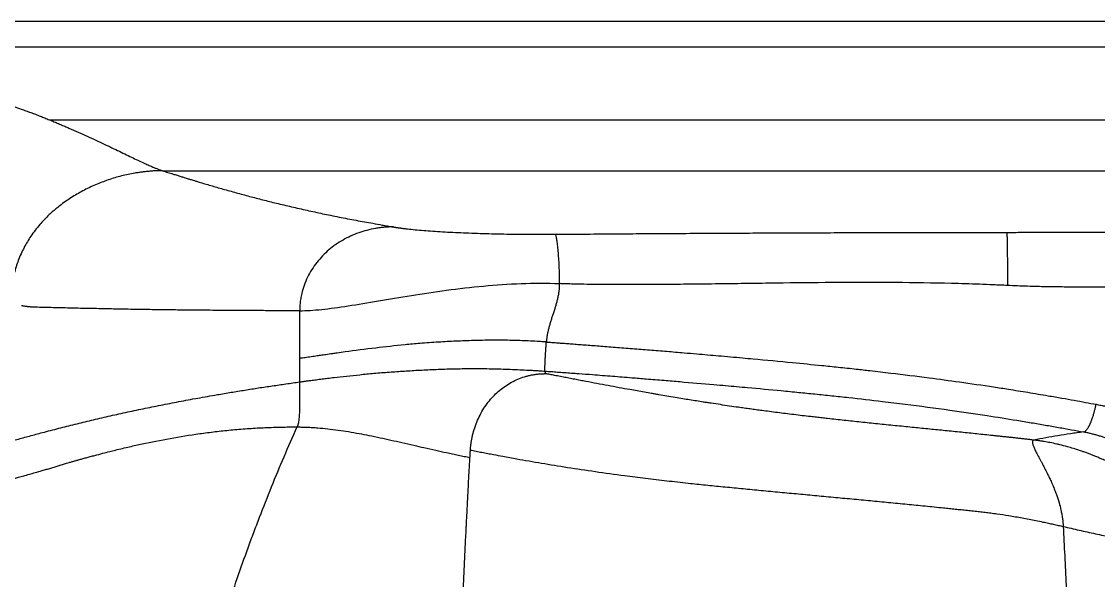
# Model space of a CAD drawing. Extents: x 525 to 609, y 649 to 778.
# Drawn here: x 538.78 to 557.18, y 725 to 734.54 of the extents above; entities that cross this region are included whole.
import ezdxf

# ---------------------------------------------------------------- set-up
doc = ezdxf.new("R2010")
doc.units = 0
doc.header["$MEASUREMENT"] = 0
doc.layers.add('1', color=4, linetype='Continuous')

# ---------------------------------------------------------------- blocks, each defined once
blk = doc.blocks.new('JETSETTER')
at = {"layer": '1', "color": 3, "linetype": 'Continuous', "lineweight": 25}
for p, q in [((42.059, 65.413), (5.071, 65.413)), ((5.071, 64.983), (42.059, 64.983)), ((14.128, 63.736), (36.801, 63.736)), ((16.062, 62.867), (37.672, 62.867))]:
    blk.add_line(p, q, dxfattribs=at)
for points, knots in [([(9.785, 64.546), (9.803, 64.546), (9.839, 64.546), (9.892, 64.545), (9.945, 64.544), (9.998, 64.543), (10.051, 64.542), (10.104, 64.54), (10.157, 64.539), (10.211, 64.537), (10.264, 64.535), (10.317, 64.532), (10.449, 64.526), (10.66, 64.513), (10.948, 64.489), (11.234, 64.459), (11.517, 64.422), (11.798, 64.38), (12.075, 64.332), (12.348, 64.277), (12.618, 64.217), (12.883, 64.151), (13.143, 64.08), (13.398, 64.002), (13.592, 63.938), (13.728, 63.89), (13.81, 63.86), (13.891, 63.83), (13.97, 63.799), (14.05, 63.768), (14.102, 63.747), (14.128, 63.736)], [0, 0, 0, 0, 0.011296, 0.022591, 0.033885, 0.045179, 0.056475, 0.067771, 0.07907, 0.090372, 0.101677, 0.112987, 0.124301, 0.186266, 0.248308, 0.310255, 0.37229, 0.434342, 0.496488, 0.558761, 0.62113, 0.683735, 0.746441, 0.809491, 0.872648, 0.893848, 0.915052, 0.936266, 0.957492, 0.978736, 1, 1, 1, 1]), ([(14.128, 63.736), (14.141, 63.731), (14.167, 63.72), (14.205, 63.704), (14.243, 63.688), (14.281, 63.672), (14.318, 63.657), (14.354, 63.641), (14.39, 63.626), (14.426, 63.611), (14.503, 63.577), (14.62, 63.526), (14.825, 63.433), (15.066, 63.321), (15.329, 63.196), (15.562, 63.083), (15.724, 63.007), (15.831, 62.958), (15.885, 62.935), (15.923, 62.919), (15.949, 62.908), (15.973, 62.898), (15.997, 62.889), (16.02, 62.881), (16.041, 62.874), (16.055, 62.869), (16.062, 62.867)], [0, 0, 0, 0, 0.014384, 0.028643, 0.042779, 0.056791, 0.07068, 0.084447, 0.098093, 0.111619, 0.125025, 0.187638, 0.250039, 0.376077, 0.50001, 0.625474, 0.74996, 0.79998, 0.849972, 0.871389, 0.892803, 0.91422, 0.935644, 0.957079, 0.97853, 1, 1, 1, 1]), ([(16.062, 62.867), (16.051, 62.867), (16.031, 62.867), (15.999, 62.866), (15.968, 62.865), (15.937, 62.864), (15.906, 62.863), (15.874, 62.861), (15.843, 62.858), (15.811, 62.855), (15.78, 62.852), (15.748, 62.849), (15.716, 62.845), (15.684, 62.841), (15.653, 62.836), (15.621, 62.832), (15.562, 62.822), (15.475, 62.805), (15.36, 62.779), (15.245, 62.747), (15.096, 62.699), (14.911, 62.628), (14.735, 62.544), (14.596, 62.467), (14.497, 62.406), (14.399, 62.34), (14.313, 62.277), (14.238, 62.217), (14.179, 62.167), (14.113, 62.106), (14.04, 62.034), (13.932, 61.914), (13.813, 61.759), (13.69, 61.554), (13.594, 61.343), (13.535, 61.154), (13.502, 61.004), (13.487, 60.91), (13.48, 60.84), (13.475, 60.792), (13.473, 60.745), (13.471, 60.698), (13.471, 60.666), (13.47, 60.651)], [0, 0, 0, 0, 0.008131, 0.016288, 0.024469, 0.032675, 0.040907, 0.049163, 0.057445, 0.065751, 0.074083, 0.082441, 0.090823, 0.099231, 0.107664, 0.116123, 0.124608, 0.155023, 0.18599, 0.217513, 0.249591, 0.310452, 0.374942, 0.405535, 0.437651, 0.467857, 0.500281, 0.523483, 0.544378, 0.562982, 0.595621, 0.625841, 0.692319, 0.751321, 0.816346, 0.875758, 0.907289, 0.93774, 0.950418, 0.962979, 0.975426, 0.987765, 1, 1, 1, 1]), ([(16.062, 62.867), (16.092, 62.857), (16.152, 62.839), (16.234, 62.813), (16.308, 62.79), (16.371, 62.77), (16.433, 62.751), (16.492, 62.733), (16.543, 62.717), (16.588, 62.704), (16.633, 62.69), (16.699, 62.67), (16.783, 62.645), (16.884, 62.615), (16.986, 62.585), (17.13, 62.544), (17.315, 62.493), (17.541, 62.431), (17.77, 62.371), (18.009, 62.312), (18.262, 62.252), (18.524, 62.193), (18.749, 62.144), (18.933, 62.106), (19.122, 62.068), (19.314, 62.031), (19.509, 61.995), (19.658, 61.969), (19.79, 61.945), (19.906, 61.925), (19.968, 61.914), (20.001, 61.908)], [0, 0, 0, 0, 0.0293, 0.057484, 0.078773, 0.098785, 0.117458, 0.13746, 0.153979, 0.165641, 0.179171, 0.196122, 0.226483, 0.256179, 0.286851, 0.318121, 0.382508, 0.446527, 0.507368, 0.568016, 0.63146, 0.694905, 0.755559, 0.785525, 0.816456, 0.876949, 0.90499, 0.933217, 0.964074, 0.981251, 1, 1, 1, 1]), ([(20.001, 61.908), (19.992, 61.908), (19.973, 61.908), (19.945, 61.908), (19.918, 61.906), (19.89, 61.905), (19.863, 61.903), (19.835, 61.901), (19.808, 61.898), (19.781, 61.895), (19.754, 61.891), (19.727, 61.887), (19.658, 61.876), (19.552, 61.853), (19.409, 61.808), (19.274, 61.754), (19.142, 61.686), (19.018, 61.608), (18.901, 61.518), (18.794, 61.417), (18.695, 61.304), (18.609, 61.182), (18.535, 61.05), (18.477, 60.912), (18.445, 60.803), (18.428, 60.727), (18.421, 60.685), (18.414, 60.642), (18.41, 60.601), (18.406, 60.559), (18.404, 60.518), (18.404, 60.491), (18.404, 60.478)], [0, 0, 0, 0, 0.011734, 0.023424, 0.035069, 0.046671, 0.058232, 0.069754, 0.081237, 0.092685, 0.1041, 0.115483, 0.126836, 0.19231, 0.252427, 0.315312, 0.376778, 0.439115, 0.500128, 0.562154, 0.624577, 0.688478, 0.75067, 0.81506, 0.876249, 0.894638, 0.912779, 0.930679, 0.948344, 0.965783, 0.982999, 1, 1, 1, 1]), ([(20.001, 61.908), (20.005, 61.908), (20.014, 61.906), (20.028, 61.904), (20.041, 61.902), (20.055, 61.899), (20.07, 61.897), (20.085, 61.895), (20.1, 61.893), (20.115, 61.891), (20.131, 61.889), (20.147, 61.886), (20.164, 61.884), (20.181, 61.882), (20.198, 61.88), (20.249, 61.874), (20.342, 61.864), (20.483, 61.851), (20.636, 61.84), (20.8, 61.829), (20.973, 61.819), (21.154, 61.81), (21.343, 61.803), (21.537, 61.796), (21.736, 61.791), (21.94, 61.787), (22.145, 61.784), (22.303, 61.783), (22.412, 61.782), (22.472, 61.782), (22.531, 61.782), (22.59, 61.782), (22.649, 61.782), (22.708, 61.783), (22.747, 61.783), (22.767, 61.783)], [0, 0, 0, 0, 0.0088094, 0.0176214, 0.0264374, 0.0352589, 0.0440874, 0.0529244, 0.0617712, 0.0706294, 0.0795004, 0.0883856, 0.0972866, 0.1062046, 0.1151412, 0.1240977, 0.185422, 0.2475608, 0.3091232, 0.3715318, 0.4336279, 0.4964185, 0.5590681, 0.6221312, 0.6851743, 0.7482811, 0.8114716, 0.8743703, 0.8924809, 0.9105248, 0.9285093, 0.9464416, 0.9643292, 0.9821795, 1, 1, 1, 1]), ([(30.484, 61.815), (30.525, 61.815), (30.613, 61.816), (30.786, 61.816), (31.092, 61.816), (31.525, 61.817), (32.045, 61.818), (32.392, 61.819), (32.565, 61.819)], [0, 0, 0, 0, 0.059603, 0.126444, 0.249999, 0.5, 0.75, 1, 1, 1, 1]), ([(22.767, 61.783), (22.843, 61.784), (23.003, 61.785), (23.324, 61.787), (23.73, 61.79), (24.212, 61.794), (24.699, 61.797), (25.184, 61.8), (25.669, 61.802), (26.146, 61.805), (26.621, 61.807), (27.104, 61.809), (27.747, 61.811), (28.396, 61.813), (29.037, 61.814), (29.52, 61.814), (30.001, 61.815), (30.323, 61.815), (30.484, 61.815)], [0, 0, 0, 0, 0.0296431, 0.0625, 0.1250001, 0.187891, 0.250001, 0.3145557, 0.376676, 0.4385648, 0.5000007, 0.5614478, 0.6260968, 0.7499994, 0.8133199, 0.8749995, 0.9374998, 1, 1, 1, 1]), ([(30.484, 61.815), (30.484, 61.811), (30.486, 61.787), (30.488, 61.719), (30.49, 61.625), (30.491, 61.51), (30.493, 61.379), (30.494, 61.233), (30.494, 61.128), (30.495, 61.02), (30.495, 60.964), (30.495, 60.909)], [0, 0, 0, 0, 0.125, 0.25, 0.375, 0.5, 0.625, 0.75, 0.875, 0.875, 1, 1, 1, 1]), ([(18.404, 60.478), (18.515, 60.478), (18.641, 60.486), (18.919, 60.515), (19.071, 60.536), (19.557, 60.611), (19.922, 60.677), (20.701, 60.802), (21.115, 60.861), (21.967, 60.939), (22.404, 60.958), (22.839, 60.941)], [0, 0, 0, 0, 0.125, 0.125, 0.25, 0.25, 0.5, 0.5, 0.75, 0.75, 1, 1, 1, 1]), ([(22.839, 60.941), (22.839, 60.935), (22.839, 60.923), (22.839, 60.905), (22.838, 60.887), (22.837, 60.869), (22.836, 60.851), (22.834, 60.832), (22.83, 60.8), (22.823, 60.752), (22.81, 60.69), (22.794, 60.628), (22.778, 60.568), (22.759, 60.506), (22.739, 60.444), (22.718, 60.381), (22.698, 60.318), (22.679, 60.256), (22.662, 60.194), (22.646, 60.133), (22.635, 60.08), (22.628, 60.038), (22.623, 60.006), (22.62, 59.975), (22.618, 59.954), (22.617, 59.944)], [0, 0, 0, 0, 0.017161, 0.034507, 0.052045, 0.069779, 0.087717, 0.105863, 0.124223, 0.184247, 0.248186, 0.307466, 0.372999, 0.428668, 0.498692, 0.561704, 0.624708, 0.691753, 0.750368, 0.815218, 0.875317, 0.907665, 0.93921, 0.969978, 1, 1, 1, 1]), ([(30.495, 60.909), (30.455, 60.911), (30.376, 60.914), (30.216, 60.921), (29.937, 60.932), (29.378, 60.949), (28.579, 60.961), (27.621, 60.96), (26.823, 60.952), (26.186, 60.944), (25.688, 60.937), (25.21, 60.931), (24.717, 60.926), (24.258, 60.923), (23.781, 60.923), (23.397, 60.926), (23.118, 60.932), (22.98, 60.936), (22.9, 60.939), (22.861, 60.94), (22.839, 60.941)], [0, 0, 0, 0, 0.015625, 0.03125, 0.062501, 0.125001, 0.249995, 0.374996, 0.499995, 0.562496, 0.624997, 0.694929, 0.749998, 0.818475, 0.875, 0.9375, 0.96875, 0.984375, 0.99168, 1, 1, 1, 1]), ([(32.565, 60.884), (32.532, 60.883), (32.445, 60.883), (32.273, 60.882), (32.04, 60.881), (31.781, 60.881), (31.52, 60.882), (31.269, 60.885), (31.038, 60.889), (30.838, 60.895), (30.665, 60.901), (30.552, 60.906), (30.495, 60.909)], [0, 0, 0, 0, 0.048981, 0.124976, 0.249975, 0.386674, 0.499984, 0.628889, 0.749993, 0.834943, 0.91827, 1, 1, 1, 1]), ([(13.861, 60.538), (13.854, 60.538), (13.84, 60.539), (13.819, 60.54), (13.798, 60.542), (13.777, 60.544), (13.756, 60.546), (13.735, 60.549), (13.714, 60.552), (13.693, 60.556), (13.672, 60.56), (13.658, 60.563), (13.652, 60.564)], [0, 0, 0, 0, 0.100635, 0.201117, 0.301451, 0.401642, 0.501692, 0.601608, 0.701392, 0.801049, 0.900584, 1, 1, 1, 1]), ([(18.404, 60.478), (18.386, 60.478), (18.343, 60.478), (18.274, 60.478), (18.206, 60.478), (18.12, 60.478), (18.005, 60.478), (17.818, 60.479), (17.632, 60.48), (17.452, 60.481), (17.323, 60.481), (17.209, 60.482), (17.127, 60.483), (17.05, 60.483), (16.937, 60.484), (16.773, 60.486), (16.602, 60.487), (16.401, 60.489), (16.208, 60.492), (16.022, 60.494), (15.815, 60.497), (15.608, 60.5), (15.4, 60.504), (15.251, 60.506), (15.129, 60.509), (14.993, 60.512), (14.851, 60.515), (14.696, 60.518), (14.545, 60.521), (14.4, 60.525), (14.259, 60.528), (14.123, 60.531), (13.99, 60.535), (13.904, 60.537), (13.861, 60.538)], [0, 0, 0, 0, 0.00923, 0.022413, 0.035871, 0.045055, 0.067897, 0.097568, 0.146967, 0.1712, 0.199923, 0.221983, 0.237797, 0.248344, 0.268527, 0.305434, 0.348759, 0.375997, 0.433131, 0.474468, 0.500001, 0.57301, 0.618257, 0.647055, 0.680225, 0.706903, 0.746694, 0.785587, 0.82358, 0.860673, 0.896862, 0.932148, 0.966528, 1, 1, 1, 1]), ([(18.404, 59.663), (18.404, 59.799), (18.404, 59.98), (18.404, 60.206), (18.404, 60.342), (18.404, 60.433), (18.404, 60.478)], [0, 0, 0, 0, 0.499923, 0.666602, 0.83327, 1, 1, 1, 1]), ([(22.617, 59.944), (22.617, 59.944), (22.616, 59.944), (22.614, 59.944), (22.611, 59.944), (22.606, 59.945), (22.594, 59.946), (22.572, 59.947), (22.526, 59.95), (22.435, 59.956), (22.312, 59.962), (22.156, 59.968), (21.946, 59.974), (21.681, 59.975), (21.374, 59.97), (21.072, 59.959), (20.765, 59.942), (20.475, 59.921), (20.112, 59.888), (19.672, 59.84), (19.294, 59.79), (19.061, 59.758), (18.951, 59.742), (18.856, 59.728), (18.762, 59.715), (18.668, 59.701), (18.589, 59.69), (18.521, 59.68), (18.475, 59.674), (18.437, 59.668), (18.414, 59.665), (18.404, 59.663)], [0, 0, 0, 0, 0.000244, 0.000488, 0.000976, 0.001951, 0.003902, 0.007805, 0.015609, 0.031218, 0.062437, 0.089778, 0.124882, 0.188259, 0.249821, 0.312297, 0.374762, 0.44291, 0.499705, 0.616188, 0.750044, 0.789559, 0.812624, 0.846009, 0.875075, 0.900731, 0.937484, 0.956586, 0.97338, 0.987855, 1, 1, 1, 1]), ([(22.595, 59.447), (22.595, 59.448), (22.594, 59.449), (22.594, 59.451), (22.594, 59.453), (22.594, 59.456), (22.594, 59.459), (22.593, 59.463), (22.593, 59.467), (22.593, 59.471), (22.593, 59.475), (22.593, 59.48), (22.593, 59.486), (22.593, 59.491), (22.593, 59.507), (22.594, 59.542), (22.597, 59.606), (22.6, 59.682), (22.604, 59.746), (22.607, 59.789), (22.608, 59.814), (22.61, 59.84), (22.612, 59.865), (22.613, 59.891), (22.615, 59.918), (22.616, 59.935), (22.617, 59.944)], [0, 0, 0, 0, 0.020073, 0.03998, 0.059724, 0.079308, 0.098733, 0.118003, 0.137118, 0.156082, 0.1749, 0.193575, 0.212112, 0.230512, 0.24878, 0.365977, 0.500014, 0.636263, 0.751238, 0.786577, 0.821935, 0.85734, 0.892822, 0.928408, 0.964125, 1, 1, 1, 1]), ([(22.617, 59.944), (22.641, 59.942), (22.692, 59.939), (22.772, 59.933), (22.858, 59.927), (22.951, 59.92), (23.051, 59.912), (23.158, 59.904), (23.271, 59.896), (23.392, 59.887), (23.52, 59.877), (23.654, 59.867), (23.845, 59.852), (24.088, 59.833), (24.382, 59.81), (24.676, 59.786), (24.945, 59.763), (25.239, 59.738), (25.572, 59.709), (25.893, 59.681), (26.314, 59.642), (26.766, 59.6), (27.25, 59.552), (27.613, 59.515), (27.887, 59.485), (28.187, 59.452), (28.601, 59.404), (29.11, 59.34), (29.697, 59.261), (30.148, 59.195), (30.538, 59.135), (30.849, 59.085), (31.154, 59.034), (31.417, 58.989), (31.63, 58.951), (31.824, 58.915), (31.948, 58.892), (32.008, 58.881)], [0, 0, 0, 0, 0.007711, 0.016143, 0.025294, 0.035162, 0.04575, 0.057063, 0.069109, 0.081901, 0.095453, 0.109781, 0.124896, 0.15604, 0.187242, 0.218539, 0.249936, 0.272858, 0.312487, 0.356043, 0.375031, 0.446753, 0.500049, 0.529345, 0.562532, 0.587412, 0.625015, 0.694727, 0.749987, 0.812479, 0.839369, 0.874977, 0.912126, 0.937483, 0.959905, 0.980747, 1, 1, 1, 1]), ([(18.404, 59.263), (18.412, 59.264), (18.429, 59.267), (18.455, 59.27), (18.481, 59.274), (18.508, 59.278), (18.535, 59.281), (18.564, 59.285), (18.613, 59.292), (18.687, 59.301), (18.783, 59.314), (18.886, 59.326), (19.022, 59.343), (19.203, 59.363), (19.43, 59.387), (19.673, 59.411), (19.887, 59.428), (20.062, 59.44), (20.234, 59.452), (20.456, 59.465), (20.735, 59.478), (20.979, 59.486), (21.179, 59.49), (21.382, 59.491), (21.641, 59.49), (21.907, 59.483), (22.12, 59.474), (22.252, 59.468), (22.356, 59.462), (22.431, 59.458), (22.511, 59.453), (22.564, 59.449), (22.595, 59.447)], [0, 0, 0, 0, 0.009374, 0.018864, 0.02847, 0.038191, 0.048028, 0.057981, 0.068049, 0.099327, 0.133839, 0.162765, 0.197492, 0.259099, 0.321446, 0.385724, 0.449594, 0.480653, 0.510748, 0.570379, 0.631001, 0.69231, 0.723675, 0.754009, 0.81527, 0.877469, 0.909748, 0.938891, 0.953749, 0.969485, 0.982464, 1, 1, 1, 1]), ([(22.606, 59.404), (22.605, 59.406), (22.604, 59.412), (22.602, 59.42), (22.6, 59.428), (22.597, 59.437), (22.596, 59.444), (22.595, 59.447)], [0, 0, 0, 0, 0.1945693, 0.3748213, 0.540893, 0.7768756, 1, 1, 1, 1]), ([(22.595, 59.447), (22.63, 59.445), (22.701, 59.44), (22.811, 59.432), (22.927, 59.424), (23.047, 59.415), (23.207, 59.403), (23.442, 59.386), (23.744, 59.362), (24.051, 59.338), (24.344, 59.314), (24.619, 59.292), (25.003, 59.259), (25.353, 59.23), (25.738, 59.196), (26.122, 59.162), (26.539, 59.123), (26.923, 59.086), (27.211, 59.057), (27.495, 59.028), (27.879, 58.987), (28.297, 58.939), (28.872, 58.869), (29.469, 58.789), (30.104, 58.696), (30.569, 58.623), (30.899, 58.568), (31.137, 58.528), (31.365, 58.487), (31.583, 58.448), (31.725, 58.421), (31.794, 58.409)], [0, 0, 0, 0, 0.011299, 0.023192, 0.035678, 0.04876, 0.062438, 0.087568, 0.12491, 0.160702, 0.187417, 0.220338, 0.249953, 0.312501, 0.334439, 0.375045, 0.437572, 0.470325, 0.500076, 0.531322, 0.562568, 0.625056, 0.667406, 0.750025, 0.819987, 0.874999, 0.902164, 0.928246, 0.953246, 0.977164, 1, 1, 1, 1]), ([(13.462, 58.25), (13.499, 58.26), (13.571, 58.28), (13.68, 58.31), (13.789, 58.34), (13.899, 58.369), (14.065, 58.414), (14.285, 58.471), (14.564, 58.542), (14.845, 58.61), (15.132, 58.677), (15.426, 58.742), (15.724, 58.806), (16.028, 58.867), (16.339, 58.928), (16.661, 58.987), (16.923, 59.033), (17.115, 59.066), (17.232, 59.086), (17.349, 59.105), (17.466, 59.124), (17.583, 59.142), (17.7, 59.161), (17.818, 59.178), (17.935, 59.196), (18.052, 59.213), (18.169, 59.23), (18.286, 59.247), (18.365, 59.258), (18.404, 59.263)], [0, 0, 0, 0, 0.026848, 0.0536545, 0.0804189, 0.1071406, 0.1338195, 0.2007126, 0.2650541, 0.3291437, 0.3929602, 0.4565061, 0.5197866, 0.5805518, 0.6415803, 0.7028841, 0.7644795, 0.785389, 0.8060629, 0.826502, 0.846707, 0.8666786, 0.8864174, 0.9059243, 0.9251997, 0.9442444, 0.9630588, 0.9816437, 1, 1, 1, 1]), ([(18.404, 58.799), (18.404, 58.819), (18.404, 58.857), (18.404, 58.934), (18.404, 59.031), (18.404, 59.147), (18.404, 59.225), (18.404, 59.263)], [0, 0, 0, 0, 0.124889, 0.249766, 0.499589, 0.749612, 1, 1, 1, 1]), ([(21.32, 58.1), (21.321, 58.109), (21.322, 58.127), (21.324, 58.154), (21.327, 58.182), (21.331, 58.21), (21.335, 58.239), (21.34, 58.267), (21.345, 58.296), (21.351, 58.326), (21.365, 58.388), (21.393, 58.484), (21.441, 58.609), (21.499, 58.729), (21.567, 58.841), (21.644, 58.944), (21.728, 59.037), (21.819, 59.121), (21.917, 59.195), (22.021, 59.259), (22.131, 59.312), (22.226, 59.346), (22.304, 59.368), (22.364, 59.382), (22.426, 59.392), (22.479, 59.398), (22.525, 59.402), (22.553, 59.403), (22.572, 59.403), (22.581, 59.404), (22.588, 59.404), (22.594, 59.404), (22.599, 59.404), (22.602, 59.404), (22.604, 59.404), (22.606, 59.404), (22.606, 59.404)], [0, 0, 0, 0, 0.012582, 0.02536, 0.038335, 0.051509, 0.064886, 0.07847, 0.09226, 0.106259, 0.120467, 0.182361, 0.247068, 0.310351, 0.375153, 0.437949, 0.50025, 0.561824, 0.624051, 0.68694, 0.750469, 0.812732, 0.843922, 0.875551, 0.908057, 0.940452, 0.958235, 0.97812, 0.983122, 0.987479, 0.991189, 0.99425, 0.996663, 0.998425, 0.999537, 1, 1, 1, 1]), ([(22.91, 59.345), (22.893, 59.348), (22.858, 59.355), (22.807, 59.365), (22.748, 59.376), (22.691, 59.387), (22.643, 59.396), (22.618, 59.401), (22.609, 59.403), (22.606, 59.404)], [0, 0, 0, 0, 0.171328, 0.338043, 0.50008, 0.750102, 0.906563, 0.972683, 1, 1, 1, 1]), ([(30.706, 58.298), (30.685, 58.3), (30.643, 58.305), (30.58, 58.312), (30.517, 58.318), (30.454, 58.325), (30.392, 58.332), (30.33, 58.338), (30.269, 58.345), (30.14, 58.358), (29.943, 58.379), (29.716, 58.402), (29.535, 58.421), (29.356, 58.438), (29.179, 58.456), (29, 58.474), (28.863, 58.488), (28.722, 58.502), (28.575, 58.516), (28.427, 58.531), (28.28, 58.546), (28.135, 58.561), (27.991, 58.576), (27.848, 58.591), (27.707, 58.606), (27.565, 58.621), (27.439, 58.635), (27.328, 58.648), (27.232, 58.659), (27.119, 58.672), (26.989, 58.687), (26.846, 58.705), (26.703, 58.722), (26.565, 58.739), (26.43, 58.757), (26.309, 58.773), (26.2, 58.787), (26.099, 58.801), (25.998, 58.815), (25.881, 58.832), (25.744, 58.852), (25.59, 58.875), (25.462, 58.894), (25.365, 58.909), (25.28, 58.922), (25.18, 58.938), (25.064, 58.956), (24.943, 58.976), (24.813, 58.998), (24.676, 59.02), (24.563, 59.04), (24.476, 59.055), (24.394, 59.069), (24.292, 59.087), (24.168, 59.109), (24.023, 59.135), (23.857, 59.165), (23.604, 59.212), (23.385, 59.254), (23.198, 59.289), (23.102, 59.308), (23.005, 59.327), (22.941, 59.339), (22.91, 59.345)], [0, 0, 0, 0, 0.007923, 0.01578, 0.023571, 0.031294, 0.038948, 0.046534, 0.054051, 0.061499, 0.093536, 0.125119, 0.141789, 0.157075, 0.187424, 0.202587, 0.217783, 0.233471, 0.249786, 0.266334, 0.282327, 0.298139, 0.313598, 0.329005, 0.344215, 0.359453, 0.374816, 0.38501, 0.395458, 0.406167, 0.421974, 0.438051, 0.453873, 0.469596, 0.484943, 0.499898, 0.51171, 0.523663, 0.535764, 0.54802, 0.566776, 0.586669, 0.606612, 0.616079, 0.625042, 0.640475, 0.656289, 0.672485, 0.691264, 0.711465, 0.731725, 0.741243, 0.7501, 0.768839, 0.788021, 0.807651, 0.837475, 0.868462, 0.932575, 0.948946, 0.965875, 0.983282, 1, 1, 1, 1]), ([(31.794, 58.409), (31.796, 58.409), (31.798, 58.409), (31.802, 58.41), (31.807, 58.412), (31.812, 58.414), (31.817, 58.418), (31.825, 58.423), (31.835, 58.432), (31.848, 58.447), (31.864, 58.468), (31.879, 58.493), (31.894, 58.519), (31.913, 58.56), (31.937, 58.618), (31.957, 58.679), (31.97, 58.723), (31.977, 58.748), (31.984, 58.774), (31.991, 58.801), (31.997, 58.827), (32.003, 58.854), (32.006, 58.872), (32.008, 58.881)], [0, 0, 0, 0, 0.0192903, 0.039309, 0.0600676, 0.0815763, 0.1108701, 0.1405417, 0.1769912, 0.2500801, 0.3179587, 0.3771626, 0.4396243, 0.4999808, 0.6271307, 0.7452849, 0.7816856, 0.818187, 0.8547262, 0.8912396, 0.9276641, 0.9639376, 1, 1, 1, 1]), ([(32.008, 58.881), (32.036, 58.876), (32.09, 58.865), (32.145, 58.855), (32.171, 58.85)], [0, 0, 0, 0, 0.517493, 1, 1, 1, 1]), ([(18.363, 58.495), (18.364, 58.498), (18.367, 58.504), (18.371, 58.514), (18.375, 58.525), (18.379, 58.536), (18.382, 58.548), (18.385, 58.56), (18.388, 58.573), (18.393, 58.597), (18.398, 58.634), (18.402, 58.684), (18.404, 58.74), (18.404, 58.779), (18.404, 58.799)], [0, 0, 0, 0, 0.032942, 0.067597, 0.103985, 0.14213, 0.182061, 0.223808, 0.267399, 0.312863, 0.460619, 0.623565, 0.801378, 1, 1, 1, 1]), ([(14.42, 57.875), (14.435, 57.879), (14.467, 57.889), (14.517, 57.903), (14.571, 57.918), (14.629, 57.934), (14.69, 57.952), (14.756, 57.97), (14.828, 57.989), (14.922, 58.014), (15.033, 58.044), (15.15, 58.074), (15.303, 58.112), (15.486, 58.155), (15.794, 58.224), (16.187, 58.302), (16.609, 58.37), (16.958, 58.415), (17.228, 58.444), (17.501, 58.467), (17.726, 58.48), (17.895, 58.487), (18.011, 58.491), (18.127, 58.493), (18.245, 58.495), (18.324, 58.495), (18.363, 58.495)], [0, 0, 0, 0, 0.0146683, 0.0304022, 0.0472011, 0.0650646, 0.0839921, 0.1039832, 0.1250374, 0.1486428, 0.1875742, 0.2227547, 0.250115, 0.3174696, 0.3751873, 0.5002199, 0.625199, 0.688902, 0.7501324, 0.8141186, 0.8750465, 0.900194, 0.9250191, 0.9503199, 0.9753137, 1, 1, 1, 1]), ([(16.859, 54.31), (16.953, 54.669), (17.055, 55.026), (17.276, 55.734), (17.395, 56.085), (17.555, 56.521), (17.587, 56.608), (17.653, 56.781), (17.686, 56.868), (17.786, 57.127), (17.854, 57.3), (18.062, 57.816), (18.208, 58.158), (18.363, 58.495)], [0, 0, 0, 0, 0.25, 0.25, 0.5, 0.5, 0.5625, 0.5625, 0.625, 0.625, 0.75, 0.75, 1, 1, 1, 1]), ([(18.363, 58.495), (18.376, 58.494), (18.404, 58.494), (18.447, 58.493), (18.491, 58.492), (18.55, 58.49), (18.623, 58.486), (18.738, 58.478), (18.885, 58.464), (19.06, 58.442), (19.239, 58.415), (19.413, 58.384), (19.594, 58.35), (19.775, 58.312), (19.963, 58.271), (20.154, 58.228), (20.341, 58.185), (20.534, 58.14), (20.721, 58.098), (20.885, 58.062), (21.015, 58.034), (21.115, 58.013), (21.214, 57.993), (21.28, 57.98), (21.313, 57.974)], [0, 0, 0, 0, 0.014524, 0.029695, 0.045513, 0.061977, 0.092473, 0.124124, 0.18474, 0.248879, 0.310355, 0.374132, 0.432677, 0.499684, 0.562499, 0.625298, 0.694048, 0.750718, 0.816293, 0.875693, 0.907872, 0.939315, 0.970024, 1, 1, 1, 1]), ([(31.794, 58.409), (31.718, 58.399), (31.644, 58.389), (31.498, 58.367), (31.427, 58.356), (31.217, 58.321), (31.081, 58.296), (30.949, 58.27)], [0, 0, 0, 0, 0.25, 0.25, 0.5, 0.5, 1, 1, 1, 1]), ([(33.183, 57.78), (33.173, 57.787), (33.153, 57.802), (33.123, 57.824), (33.092, 57.845), (33.062, 57.866), (33.032, 57.887), (33.001, 57.907), (32.971, 57.927), (32.94, 57.946), (32.909, 57.965), (32.879, 57.983), (32.848, 58.002), (32.817, 58.019), (32.787, 58.037), (32.756, 58.053), (32.725, 58.07), (32.694, 58.086), (32.664, 58.102), (32.633, 58.117), (32.602, 58.132), (32.571, 58.147), (32.54, 58.162), (32.487, 58.186), (32.412, 58.218), (32.321, 58.254), (32.239, 58.284), (32.168, 58.309), (32.101, 58.33), (32.038, 58.349), (31.976, 58.366), (31.915, 58.381), (31.854, 58.396), (31.814, 58.404), (31.794, 58.409)], [0, 0, 0, 0, 0.02424, 0.048356, 0.072352, 0.096229, 0.11999, 0.143636, 0.16717, 0.190593, 0.213908, 0.237116, 0.260218, 0.283216, 0.306111, 0.328904, 0.351598, 0.374192, 0.396688, 0.419087, 0.441389, 0.463596, 0.485708, 0.507726, 0.578291, 0.645515, 0.698005, 0.74949, 0.792937, 0.83569, 0.877761, 0.919162, 0.959906, 1, 1, 1, 1]), ([(30.949, 58.27), (30.937, 58.271), (30.913, 58.274), (30.877, 58.278), (30.841, 58.282), (30.807, 58.287), (30.773, 58.29), (30.739, 58.294), (30.717, 58.297), (30.706, 58.298)], [0, 0, 0, 0, 0.147981, 0.294243, 0.438793, 0.581639, 0.722787, 0.862241, 1, 1, 1, 1]), ([(30.949, 58.27), (30.948, 58.269), (30.945, 58.269), (30.942, 58.267), (30.938, 58.266), (30.935, 58.264), (30.932, 58.262), (30.93, 58.26), (30.926, 58.255), (30.922, 58.246), (30.921, 58.231), (30.923, 58.213), (30.928, 58.192), (30.937, 58.167), (30.952, 58.131), (30.978, 58.076), (31.019, 57.999), (31.059, 57.925), (31.094, 57.86), (31.116, 57.817), (31.135, 57.78), (31.152, 57.746), (31.174, 57.703), (31.201, 57.648), (31.233, 57.581), (31.267, 57.504), (31.3, 57.422), (31.338, 57.324), (31.375, 57.21), (31.404, 57.098), (31.422, 57.009), (31.432, 56.95), (31.439, 56.898), (31.443, 56.862), (31.445, 56.833), (31.446, 56.816), (31.447, 56.804), (31.447, 56.798), (31.447, 56.796)], [0, 0, 0, 0, 0.007656, 0.015346, 0.023071, 0.030834, 0.038636, 0.04648, 0.054367, 0.080894, 0.108443, 0.135104, 0.163414, 0.190572, 0.220202, 0.276253, 0.341634, 0.406994, 0.439152, 0.475666, 0.492313, 0.508968, 0.540319, 0.572409, 0.607928, 0.657049, 0.701479, 0.741205, 0.812335, 0.872438, 0.903692, 0.936695, 0.953142, 0.974221, 0.984355, 0.992041, 0.99726, 1, 1, 1, 1]), ([(32.474, 57.763), (32.464, 57.769), (32.445, 57.779), (32.416, 57.795), (32.387, 57.811), (32.352, 57.829), (32.31, 57.851), (32.253, 57.879), (32.185, 57.912), (32.117, 57.943), (32.049, 57.972), (31.991, 57.996), (31.933, 58.02), (31.876, 58.042), (31.819, 58.062), (31.768, 58.08), (31.669, 58.113), (31.544, 58.151), (31.414, 58.185), (31.315, 58.208), (31.227, 58.226), (31.135, 58.243), (31.063, 58.254), (31.005, 58.263), (30.968, 58.267), (30.949, 58.27)], [0, 0, 0, 0, 0.0200287, 0.0400409, 0.0600381, 0.0800249, 0.1124015, 0.1477961, 0.1947595, 0.2500113, 0.2854207, 0.3290369, 0.3652014, 0.4002904, 0.4417237, 0.4759803, 0.5000322, 0.6327712, 0.716913, 0.7500205, 0.8237269, 0.8873171, 0.9262202, 0.9637958, 1, 1, 1, 1]), ([(21.242, 56.622), (21.243, 56.648), (21.246, 56.699), (21.249, 56.772), (21.253, 56.841), (21.256, 56.905), (21.259, 56.964), (21.262, 57.019), (21.264, 57.069), (21.267, 57.114), (21.269, 57.155), (21.271, 57.191), (21.272, 57.223), (21.274, 57.25), (21.275, 57.272), (21.276, 57.29), (21.281, 57.388), (21.289, 57.546), (21.3, 57.744), (21.308, 57.88), (21.312, 57.949), (21.313, 57.974)], [0, 0, 0, 0, 0.056785, 0.110243, 0.160369, 0.207156, 0.250599, 0.290694, 0.327437, 0.360825, 0.390857, 0.417532, 0.440849, 0.460806, 0.477405, 0.490644, 0.500524, 0.694838, 0.842815, 0.944503, 1, 1, 1, 1]), ([(21.313, 57.974), (21.314, 57.995), (21.315, 58.016), (21.318, 58.058), (21.319, 58.079), (21.32, 58.1)], [0, 0, 0, 0, 0.5, 0.5, 1, 1, 1, 1]), ([(21.32, 58.1), (21.335, 58.097), (21.368, 58.091), (21.433, 58.078), (21.516, 58.062), (21.615, 58.043), (21.733, 58.021), (21.899, 57.99), (22.101, 57.953), (22.321, 57.914), (22.606, 57.865), (22.977, 57.805), (23.449, 57.734), (23.897, 57.672), (24.307, 57.62), (24.67, 57.577), (25.013, 57.539), (25.335, 57.505), (25.635, 57.475), (25.94, 57.446), (26.25, 57.416), (26.564, 57.386), (26.882, 57.356), (27.201, 57.327), (27.519, 57.297), (27.836, 57.267), (28.152, 57.237), (28.467, 57.207), (28.779, 57.177), (29.091, 57.146), (29.331, 57.122), (29.503, 57.104), (29.604, 57.094), (29.707, 57.083), (29.81, 57.072), (29.915, 57.061), (29.984, 57.054), (30.019, 57.05)], [0, 0, 0, 0, 0.007526, 0.015978, 0.031843, 0.047608, 0.063287, 0.088229, 0.125423, 0.156348, 0.187339, 0.250022, 0.313071, 0.375518, 0.418158, 0.459615, 0.500022, 0.531738, 0.563163, 0.594382, 0.625483, 0.656724, 0.687964, 0.718957, 0.749988, 0.780635, 0.81158, 0.842185, 0.873348, 0.904162, 0.935977, 0.946287, 0.95674, 0.967337, 0.978079, 0.988967, 1, 1, 1, 1]), ([(13.453, 57.597), (13.464, 57.6), (13.487, 57.606), (13.52, 57.615), (13.551, 57.623), (13.585, 57.632), (13.623, 57.643), (13.667, 57.655), (13.729, 57.672), (13.81, 57.695), (13.902, 57.721), (13.986, 57.744), (14.06, 57.766), (14.133, 57.787), (14.206, 57.809), (14.277, 57.831), (14.349, 57.853), (14.396, 57.868), (14.42, 57.875)], [0, 0, 0, 0, 0.037752, 0.074144, 0.109179, 0.142858, 0.18984, 0.237467, 0.285739, 0.39373, 0.500056, 0.57668, 0.651564, 0.724712, 0.796127, 0.865811, 0.933768, 1, 1, 1, 1]), ([(30.019, 57.05), (30.035, 57.048), (30.066, 57.045), (30.113, 57.039), (30.161, 57.033), (30.211, 57.027), (30.262, 57.02), (30.364, 57.006), (30.527, 56.981), (30.748, 56.943), (30.943, 56.905), (31.093, 56.874), (31.192, 56.853), (31.279, 56.834), (31.362, 56.815), (31.419, 56.802), (31.447, 56.796)], [0, 0, 0, 0, 0.030952, 0.062853, 0.095706, 0.129511, 0.164269, 0.199981, 0.338049, 0.499915, 0.662303, 0.749952, 0.819614, 0.874985, 0.939052, 1, 1, 1, 1]), ([(31.447, 56.796), (31.539, 56.775), (31.676, 56.744), (31.859, 56.703), (32.042, 56.662), (32.271, 56.612), (32.636, 56.536), (33.002, 56.468), (33.368, 56.413), (33.643, 56.379), (33.864, 56.358), (34.047, 56.345), (34.244, 56.336), (34.479, 56.334), (34.705, 56.345), (34.871, 56.36), (35.007, 56.378), (35.139, 56.401), (35.27, 56.43), (35.394, 56.462), (35.495, 56.494), (35.569, 56.521), (35.619, 56.54), (35.668, 56.559), (35.716, 56.58), (35.747, 56.594), (35.762, 56.601)], [0, 0, 0, 0, 0.06251, 0.093773, 0.125038, 0.187566, 0.25008, 0.375036, 0.437492, 0.499961, 0.562625, 0.588688, 0.62548, 0.697443, 0.750979, 0.782226, 0.813409, 0.847171, 0.875616, 0.907972, 0.937728, 0.950655, 0.963344, 0.975797, 0.988015, 1, 1, 1, 1]), ([(31.447, 56.796), (31.465, 56.463), (31.481, 56.128), (31.511, 55.457), (31.525, 55.12), (31.551, 54.444), (31.563, 54.105), (31.585, 53.425), (31.595, 53.084), (31.612, 52.401), (31.62, 52.059), (31.633, 51.373), (31.638, 51.029), (31.647, 50.34), (31.65, 49.994), (31.654, 49.302), (31.655, 48.956), (31.655, 48.609)], [0, 0, 0, 0, 0.125, 0.125, 0.25, 0.25, 0.375, 0.375, 0.5, 0.5, 0.625, 0.625, 0.75, 0.75, 0.875, 0.875, 1, 1, 1, 1]), ([(21.078, 52.472), (21.088, 52.831), (21.099, 53.188), (21.118, 53.717), (21.124, 53.893), (21.138, 54.243), (21.145, 54.417), (21.166, 54.936), (21.18, 55.279), (21.21, 55.957), (21.226, 56.291), (21.242, 56.622)], [0, 0, 0, 0, 0.25, 0.25, 0.375, 0.375, 0.5, 0.5, 0.75, 0.75, 1, 1, 1, 1])]:
    blk.add_open_spline(points, degree=3, knots=knots, dxfattribs=at)
for points in [[(22.767, 61.783), (22.771, 61.779), (22.78, 61.757), (22.793, 61.693), (22.804, 61.606), (22.815, 61.5), (22.824, 61.378), (22.832, 61.242), (22.837, 61.095), (22.839, 60.992), (22.839, 60.941)], [(18.404, 59.263), (18.404, 59.397), (18.404, 59.53), (18.404, 59.663)]]:
    blk.add_open_spline(points, degree=3, dxfattribs=at)

msp = doc.modelspace()

# ---------------------------------------------------------------- block references
at = {"layer": '1'}
msp.add_blockref('JETSETTER', (525.127, 669.124), dxfattribs=at)

doc.saveas('drawing.dxf')
